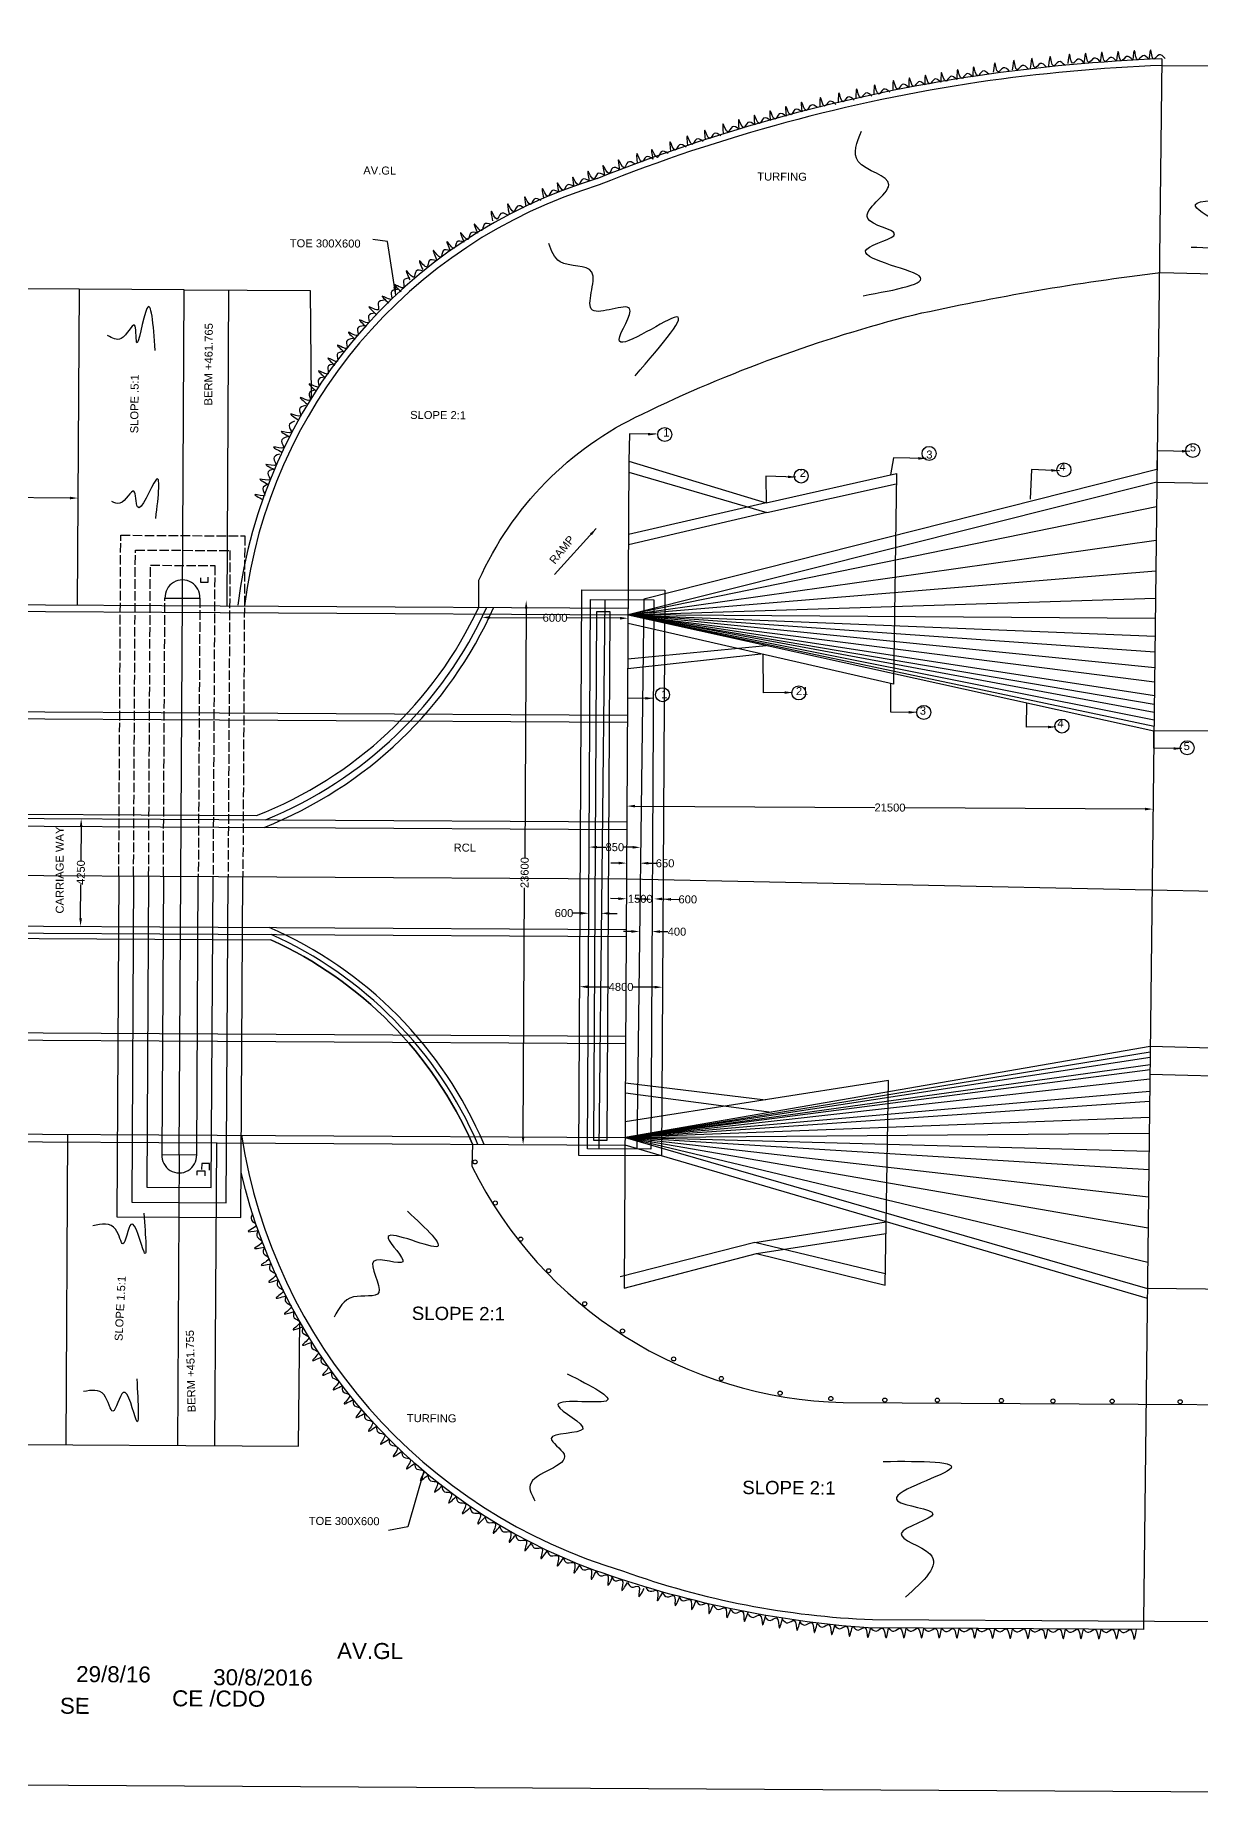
# Model space of a CAD drawing. Header units: millimetres. Extents: x 2223141 to 3632083, y 4645294 to 5984828.
# Drawn here: x 3186931 to 3405857, y 4645294 to 4976543 of the extents above; entities that cross this region are included whole.
import ezdxf

# ---------------------------------------------------------------- set-up
doc = ezdxf.new("R2010")
doc.units = ezdxf.units.MM
doc.header["$MEASUREMENT"] = 0
doc.linetypes.add('ACAD_ISO02W100', pattern=[15, 12, -3])
for name, color, linetype in [('DIMENSIONS', 7, 'Continuous'), ('DRAWING', 2, 'Continuous'), ('TEXT', 7, 'Continuous')]:
    doc.layers.add(name, color=color, linetype=linetype)
doc.styles.get("Standard").update_dxf_attribs({"font": 'arial.ttf', "height": 1500})
doc.dimstyles.get("Standard").update_dxf_attribs({"dimtxt": 1500, "dimasz": 1500, "dimexe": 0.18, "dimexo": 0.0625, "dimgap": 0.09, "dimtad": 0, "dimdec": 0, "dimzin": 0, "dimdsep": 46, "dimtxsty": 'Standard', "dimcen": 0.09, "dimse1": 1, "dimse2": 1, "dimadec": 0, "dimazin": 0, "dimtfac": 1, "dimtdec": 0, "dimtofl": 0, "dimtmove": 0, "dimatfit": 3, "dimfxl": 1, "dimtolj": 1, "dimtzin": 0, "dimarcsym": 0})

# ---------------------------------------------------------------- blocks, each defined once
blk = doc.blocks.new('*D102')
at = {"layer": 'Defpoints', "color": 0}
for p in [(3152018, 4890363), (3194944, 4889610), (3194947, 4890117)]:
    blk.add_point(p, dxfattribs=at)
at = {"layer": 'DIMENSIONS', "color": 0, "lineweight": -2}
for p, q in [((3153515, 4889846), (3171243, 4889745)), ((3193444, 4889618), (3175717, 4889719))]:
    blk.add_line(p, q, dxfattribs=at)
at = {"layer": 'DIMENSIONS', "color": 0}
for points in [[(3153517, 4890096), (3153514, 4889596), (3152015, 4889855)], [(3193446, 4889868), (3193443, 4889368), (3194944, 4889610)]]:
    blk.add_solid(points, dxfattribs=at)
at = {"layer": 'DIMENSIONS', "color": 0, "insert": (3173480, 4889732), "char_height": 1500, "attachment_point": 5, "rotation": 359.67256}
blk.add_mtext('\\A1;9000', dxfattribs=at)
blk = doc.blocks.new('*D105')
at = {"layer": 'Defpoints', "color": 0}
for p in [(3298082, 4831825), (3298082, 4831752), (3396878, 4829332)]:
    blk.add_point(p, dxfattribs=at)
at = {"layer": 'DIMENSIONS', "color": 0, "lineweight": -2}
for p, q in [((3299582, 4831743), (3344653, 4831485)), ((3395389, 4831196), (3350318, 4831453))]:
    blk.add_line(p, q, dxfattribs=at)
at = {"layer": 'DIMENSIONS', "color": 0}
for points in [[(3299583, 4831993), (3299580, 4831493), (3298082, 4831752)], [(3395391, 4831446), (3395388, 4830946), (3396889, 4831187)]]:
    blk.add_solid(points, dxfattribs=at)
at = {"layer": 'DIMENSIONS', "color": 0, "insert": (3347485, 4831469), "char_height": 1500, "attachment_point": 5, "rotation": 359.67256}
blk.add_mtext('\\A1;21500', dxfattribs=at)
blk = doc.blocks.new('*D106')
at = {"layer": 'Defpoints', "color": 0}
for p in [(3290979, 4824122), (3300626, 4823999), (3300626, 4823999)]:
    blk.add_point(p, dxfattribs=at)
at = {"layer": 'DIMENSIONS', "color": 0, "lineweight": -2}
for p, q in [((3292478, 4824046), (3294146, 4824036)), ((3299126, 4824008), (3297458, 4824018))]:
    blk.add_line(p, q, dxfattribs=at)
at = {"layer": 'DIMENSIONS', "color": 0}
for points in [[(3292480, 4824296), (3292477, 4823796), (3290978, 4824055)], [(3299127, 4824258), (3299124, 4823758), (3300626, 4823999)]]:
    blk.add_solid(points, dxfattribs=at)
at = {"layer": 'DIMENSIONS', "color": 0, "insert": (3295802, 4824027), "char_height": 1500, "attachment_point": 5, "rotation": 359.67256}
blk.add_mtext('\\A1;850', dxfattribs=at)
blk = doc.blocks.new('*D107')
at = {"layer": 'Defpoints', "color": 0}
for p in [(3298018, 4820495), (3300581, 4820462), (3300584, 4821028)]:
    blk.add_point(p, dxfattribs=at)
at = {"layer": 'DIMENSIONS', "color": 0, "lineweight": -2}
for p, q in [((3296521, 4821051), (3295021, 4821060)), ((3302084, 4821019), (3303584, 4821011))]:
    blk.add_line(p, q, dxfattribs=at)
at = {"layer": 'DIMENSIONS', "color": 0}
for points in [[(3296522, 4821301), (3296519, 4820801), (3298021, 4821042)], [(3302085, 4821269), (3302082, 4820769), (3300584, 4821028)]]:
    blk.add_solid(points, dxfattribs=at)
at = {"layer": 'DIMENSIONS', "color": 0, "insert": (3305242, 4821001), "char_height": 1500, "attachment_point": 5, "rotation": 359.67256}
blk.add_mtext('\\A1;650', dxfattribs=at)
blk = doc.blocks.new('*D108')
at = {"layer": 'Defpoints', "color": 0}
for p in [(3302821, 4814258), (3304846, 4814247), (3304846, 4814247)]:
    blk.add_point(p, dxfattribs=at)
at = {"layer": 'DIMENSIONS', "color": 0, "lineweight": -2}
for p, q in [((3301321, 4814267), (3299821, 4814276)), ((3306346, 4814238), (3307846, 4814230))]:
    blk.add_line(p, q, dxfattribs=at)
at = {"layer": 'DIMENSIONS', "color": 0}
for points in [[(3301322, 4814517), (3301319, 4814017), (3302821, 4814258)], [(3306348, 4814488), (3306345, 4813988), (3304846, 4814247)]]:
    blk.add_solid(points, dxfattribs=at)
at = {"layer": 'DIMENSIONS', "color": 0, "insert": (3309505, 4814220), "char_height": 1500, "attachment_point": 5, "rotation": 359.67256}
blk.add_mtext('\\A1;600', dxfattribs=at)
blk = doc.blocks.new('*D109')
at = {"layer": 'Defpoints', "color": 0}
for p in [(3300424, 4808196), (3302786, 4808183), (3302786, 4808183)]:
    blk.add_point(p, dxfattribs=at)
at = {"layer": 'DIMENSIONS', "color": 0, "lineweight": -2}
for p, q in [((3298924, 4808205), (3297424, 4808214)), ((3304286, 4808174), (3305786, 4808166))]:
    blk.add_line(p, q, dxfattribs=at)
at = {"layer": 'DIMENSIONS', "color": 0}
for points in [[(3298926, 4808455), (3298923, 4807955), (3300424, 4808196)], [(3304288, 4808424), (3304285, 4807924), (3302786, 4808183)]]:
    blk.add_solid(points, dxfattribs=at)
at = {"layer": 'DIMENSIONS', "color": 0, "insert": (3307471, 4808156), "char_height": 1500, "attachment_point": 5, "rotation": 359.67256}
blk.add_mtext('\\A1;400', dxfattribs=at)
blk = doc.blocks.new('*D110')
at = {"layer": 'Defpoints', "color": 0}
for p in [(3303120, 5713258), (3297982, 4814344), (3303172, 4814315)]:
    blk.add_point(p, dxfattribs=at)
at = {"layer": 'DIMENSIONS', "color": 0, "lineweight": -2}
for p, q in [((3296482, 4814353), (3294982, 4814362)), ((3304672, 4814306), (3306172, 4814298))]:
    blk.add_line(p, q, dxfattribs=at)
at = {"layer": 'DIMENSIONS', "color": 0}
for points in [[(3296484, 4814603), (3296481, 4814103), (3297982, 4814344)], [(3304673, 4814556), (3304671, 4814056), (3303172, 4814315)]]:
    blk.add_solid(points, dxfattribs=at)
at = {"layer": 'DIMENSIONS', "color": 0, "insert": (3300577, 4814330), "char_height": 1500, "attachment_point": 5, "rotation": 359.67256}
blk.add_mtext('\\A1;1500', dxfattribs=at)
blk = doc.blocks.new('*D111')
at = {"layer": 'Defpoints', "color": 0}
for p in [(3290907, 4811621), (3290907, 4811621), (3293259, 4811607)]:
    blk.add_point(p, dxfattribs=at)
at = {"layer": 'DIMENSIONS', "color": 0, "lineweight": -2}
for p, q in [((3289407, 4811629), (3287907, 4811638)), ((3294759, 4811599), (3296259, 4811590))]:
    blk.add_line(p, q, dxfattribs=at)
at = {"layer": 'DIMENSIONS', "color": 0}
for points in [[(3289409, 4811879), (3289406, 4811379), (3290907, 4811621)], [(3294761, 4811849), (3294758, 4811349), (3293259, 4811607)]]:
    blk.add_solid(points, dxfattribs=at)
at = {"layer": 'DIMENSIONS', "color": 0, "insert": (3286249, 4811647), "char_height": 1500, "attachment_point": 5, "rotation": 359.67256}
blk.add_mtext('\\A1;600', dxfattribs=at)
blk = doc.blocks.new('*D112')
at = {"layer": 'Defpoints', "color": 0}
for p in [(3289190, 4797822), (3289190, 4797822), (3304752, 4797733)]:
    blk.add_point(p, dxfattribs=at)
at = {"layer": 'DIMENSIONS', "color": 0, "lineweight": -2}
for p, q in [((3290690, 4797813), (3294704, 4797790)), ((3303252, 4797742), (3299238, 4797765))]:
    blk.add_line(p, q, dxfattribs=at)
at = {"layer": 'DIMENSIONS', "color": 0}
for points in [[(3290691, 4798063), (3290689, 4797563), (3289190, 4797822)], [(3303254, 4797992), (3303251, 4797492), (3304752, 4797733)]]:
    blk.add_solid(points, dxfattribs=at)
at = {"layer": 'DIMENSIONS', "color": 0, "insert": (3296971, 4797777), "char_height": 1500, "attachment_point": 5, "rotation": 359.67256}
blk.add_mtext('\\A1;4800', dxfattribs=at)
blk = doc.blocks.new('*D113')
at = {"layer": 'Defpoints', "color": 0}
for p in [(3270863, 4867193), (3270863, 4867193), (3298280, 4866435)]:
    blk.add_point(p, dxfattribs=at)
at = {"layer": 'DIMENSIONS', "color": 0, "lineweight": -2}
for p, q in [((3272363, 4867184), (3282332, 4867127)), ((3296784, 4867045), (3286815, 4867101))]:
    blk.add_line(p, q, dxfattribs=at)
at = {"layer": 'DIMENSIONS', "color": 0}
for points in [[(3272364, 4867434), (3272361, 4866934), (3270863, 4867193)], [(3296785, 4867295), (3296782, 4866795), (3298284, 4867036)]]:
    blk.add_solid(points, dxfattribs=at)
at = {"layer": 'DIMENSIONS', "color": 0, "insert": (3284573, 4867114), "char_height": 1500, "attachment_point": 5, "rotation": 359.67256}
blk.add_mtext('\\A1;6000', dxfattribs=at)
blk = doc.blocks.new('*D114')
at = {"layer": 'Defpoints', "color": 0}
for p in [(3285472, 4870312), (3278566, 4768167), (3279265, 4768163)]:
    blk.add_point(p, dxfattribs=at)
at = {"layer": 'DIMENSIONS', "color": 0, "lineweight": -2}
for p, q in [((3279141, 4868848), (3278874, 4822090)), ((3278574, 4769667), (3278842, 4816425))]:
    blk.add_line(p, q, dxfattribs=at)
at = {"layer": 'DIMENSIONS', "color": 0}
for points in [[(3278891, 4868850), (3279391, 4868847), (3279150, 4870348)], [(3278324, 4769668), (3278824, 4769665), (3278566, 4768167)]]:
    blk.add_solid(points, dxfattribs=at)
at = {"layer": 'DIMENSIONS', "color": 0, "insert": (3278858, 4819257), "char_height": 1500, "attachment_point": 5, "rotation": 89.67256}
blk.add_mtext('\\A1;23600', dxfattribs=at)
blk = doc.blocks.new('*D116')
at = {"layer": 'Defpoints', "color": 0}
for p in [(3194613, 4829378), (3194498, 4809174), (3195440, 4809169)]:
    blk.add_point(p, dxfattribs=at)
at = {"layer": 'DIMENSIONS', "color": 0, "lineweight": -2}
for p, q in [((3195547, 4827872), (3195511, 4821538)), ((3195448, 4810669), (3195485, 4817003))]:
    blk.add_line(p, q, dxfattribs=at)
at = {"layer": 'DIMENSIONS', "color": 0}
for points in [[(3195297, 4827874), (3195797, 4827871), (3195555, 4829372)], [(3195198, 4810670), (3195698, 4810667), (3195440, 4809169)]]:
    blk.add_solid(points, dxfattribs=at)
at = {"layer": 'DIMENSIONS', "color": 0, "insert": (3195498, 4819271), "char_height": 1500, "attachment_point": 5, "rotation": 89.67256}
blk.add_mtext('\\A1;4250', dxfattribs=at)

msp = doc.modelspace()

# ---------------------------------------------------------------- linework, layer by layer
at = {"layer": 'DRAWING', "color": 0}
for points in [[(3629097, 4645293.9), (2223141.2, 4653328.8), (2226127.6, 5175893), (3632083.4, 5167858.1)], [(3629097, 4645293.9), (2223141.2, 4653328.8), (2226127.6, 5175893), (3632083.4, 5167858.1)], [(3289616, 4872369), (3305178.1, 4872280), (3304571, 4766045.1), (3289008.9, 4766134)], [(3291244.1, 4870544.8), (3303142.2, 4870476.8), (3302552.4, 4767285.7), (3290654.4, 4767353.7)], [(3292417.8, 4868309.5), (3294863.9, 4868295.6), (3294295.9, 4768905.9), (3291849.8, 4768919.9)]]:
    msp.add_lwpolyline(points, close=True, dxfattribs=at)
for points in [[(3398532.8, 4972133), (3395133, 4678665.4)], [(3398583.6, 4970894.4), (3475317.8, 4970609.6)], [(3214901.1, 4928719.2), (3175436.1, 4928944.8), (3175452.9, 4931888.8), (3170626, 4925020.2), (3170651.4, 4929469.2), (3127229.7, 4929717.4)], [(3195168.6, 4928832), (3194829.8, 4869541.9)], [(3214571, 4870953.4), (3214901.1, 4928719.2), (3238598, 4928583.8), (3238783.7, 4908387.5)], [(3222970.1, 4869381.1), (3223309, 4928671.2)], [(3298452.1, 4896523.1), (3297564.3, 4741180.1)], [(3298452.1, 4896523.1), (3324219.9, 4888721.7), (3348685.5, 4894240.1), (3348167.4, 4854668.4), (3298277.8, 4866026.3)], [(3397611.1, 4892573.8), (3298287.2, 4867668.1), (3397070.1, 4845871.8)], [(3397611.1, 4892573.8), (3298287.2, 4867668.1), (3397080.4, 4846759.4)], [(3298440.3, 4894469), (3324322.8, 4886870.9), (3348660.1, 4892298.9)], [(3397639.1, 4894988.1), (3301220.8, 4870648.9), (3299903.8, 4767415.4)], [(3397611.1, 4892573.8), (3474596.6, 4891162.2)], [(3397557.9, 4887974.8), (3298287.2, 4867668.1), (3397094.1, 4847941.5)], [(3324322.8, 4886870.9), (3298362.5, 4880852.7)], [(3324219.9, 4888721.7), (3298373.6, 4882796.2)], [(3397110.4, 4849350), (3298287.2, 4867668.1), (3397485.3, 4881710)], [(2378659.2, 4872923.7), (3298287.2, 4867668.1)], [(2378666.5, 4874206.2), (3298294.5, 4868950.6)], [(3217983.8, 4874644.8), (3217978.9, 4873797.1), (3219401.1, 4873789), (3219406.6, 4874749.7)], [(3397417.9, 4875896.5), (3298287.2, 4867668.1), (3397128.1, 4850879.3)], [(3211291.5, 4870825.2), (3217848.9, 4870787.8)], [(3213972.8, 4766273.5), (3214570.2, 4870806.5)], [(3293892.4, 4870529.7), (3292783.5, 4767341.5)], [(3397146.4, 4852459.9), (3298287.2, 4867668.1), (3397359, 4870806.7)], [(3397314.5, 4866970.5), (3298287.2, 4867668.1), (3397177.3, 4855122.3)], [(3397207.5, 4857734.7), (3298287.2, 4867668.1), (3397276.3, 4863669.6)], [(3397241.6, 4860679.1), (3298287.2, 4867668.1)], [(3298229.5, 4857570.9), (3323222.6, 4860347.4)], [(3298240, 4859413.1), (3324217.3, 4861946.7)], [(2378551.7, 4854112.2), (3298179.6, 4848856.6)], [(2378544, 4852760.3), (3298171.9, 4847504.6)], [(3397070.1, 4845871.8), (3473768.8, 4846013.6)], [(2378437, 4834042.2), (3298065, 4828786.6)], [(2378428.9, 4832626.6), (3298056.9, 4827371)], [(2378375.7, 4823317.1), (3298003.7, 4818061.5)], [(3298003.7, 4818061.5), (3477203.6, 4814304.8), (3477334.3, 4819122.1)], [(2378321.5, 4813838.6), (3297949.5, 4808583)], [(2378314.1, 4812528.6), (3297942, 4807273)], [(2378207, 4793798.4), (3297835, 4788542.8)], [(2378199.1, 4792411.3), (3297827, 4787155.7)], [(3472761.3, 4784513.2), (3396383.7, 4786623), (3297726.2, 4769515.7), (3395857, 4741157.5)], [(3395913.2, 4746008.6), (3297726.2, 4769515.7), (3396371.5, 4785570.6)], [(3395987.8, 4752443.8), (3297726.2, 4769515.7), (3396359.8, 4784558.4)], [(3297564.3, 4741180.1), (3322382.2, 4747730.7), (3346555.3, 4741732.5), (3347220.3, 4780211.3), (3297742.9, 4772439.3)], [(3396055.3, 4758275.4), (3297726.2, 4769515.7), (3396344.1, 4783205.9)], [(3396115.1, 4763438.6), (3297726.2, 4769515.7), (3396333.2, 4782265.3)], [(3396155.1, 4766889.8), (3297726.2, 4769515.7), (3396312.9, 4780511.8)], [(3396323.3, 4781410), (3472670.9, 4779391.4)], [(3396285.6, 4778157.6), (3297726.2, 4769515.7), (3396194.5, 4770290.5)], [(3297774.1, 4777892.6), (3325249.3, 4774288.3)], [(3297784.9, 4779778.7), (3324097.3, 4776579.1)], [(2378089.9, 4773312.8), (3297717.9, 4768057.2)], [(2378098.3, 4774771.3), (3297726.2, 4769515.7)], [(3396228.6, 4773234.9), (3297726.2, 4769515.7), (3396264.5, 4776332.1)], [(3192987.1, 4770114.3), (3192653.8, 4711779.3)], [(3220947.7, 4768495.9), (3220622.6, 4711619.4)], [(3395834.9, 4739249.1), (3297717.9, 4768057.2)], [(3213971.9, 4766126.6), (3213660.7, 4711659.2)], [(3322088.9, 4749746.4), (3346761.4, 4753657.6)], [(3322382.2, 4747730.7), (3346723.3, 4751454.6)], [(3346592.2, 4743866.1), (3322088.9, 4749746.4), (3296775.3, 4743313.7)], [(3471980.6, 4740275.7), (3395857, 4741157.5)], [(3125433.4, 4712575), (3168825.6, 4712327), (3168840.3, 4714895.2), (3172772, 4709139.3), (3172787.7, 4711892.8), (3236355.7, 4711529.5), (3236618.4, 4734881.7)], [(3344178.9, 4678956.6), (3471371.7, 4678229.7)]]:
    msp.add_lwpolyline(points, dxfattribs=at)
for points in [[(3270233, 4869110.9), (3270262, 4874175.9, -0.17950503), (3300933.1, 4905390.9, -0.050822), (3352048.8, 4924057.3, -0.02490525), (3398268.6, 4931969), (3477832.2, 4929987.8), (3472193.5, 4934249.5), (3475110, 4934232.9), (3475324.5, 4971769.6)], [(2447712.9, 4834466.6), (3228516.3, 4830004.4, 1)], [(2231649.3, 4725221.3), (2344993.7, 4724573.5, 0.26328702), (2405820.9, 4768258.5), (2405848.9, 4773154.1, -0.19202337), (2447278.3, 4811125.5), (3231201.9, 4806645.4, -0.18473139), (3269063.9, 4768220.9), (3268950.4, 4764098, 0.27898802), (3338715.4, 4719732), (3471604.5, 4718965.4), (3471281.7, 4662478.2)], [(3395133, 4678665.4), (3395124, 4677075.6), (3343385, 4677371.3, -0.06785185), (3292031.3, 4688193.7, -0.253565), (3225604.6, 4762945.9, -0.52128508)]]:
    msp.add_lwpolyline(points, format="xyb", dxfattribs=at)
at = {"layer": 'DRAWING', "color": 0, "linetype": 'ACAD_ISO02W100', "ltscale": 150}
for points in [[(3202621.1, 4818606.6), (3202987, 4882632.3), (3226287.8, 4882499.2), (3225921.9, 4818473.4)], [(3205392.3, 4818590.7), (3205742.4, 4879845.2), (3223500.7, 4879743.7), (3223150.7, 4818489.2)], [(3208225, 4818574.5), (3208558.9, 4876996.3), (3220651.8, 4876927.2), (3220317.9, 4818505.4)], [(3210992.8, 4818558.7), (3211291.5, 4870825.2)], [(3217848.9, 4870787.8), (3217550.2, 4818521.2)]]:
    msp.add_lwpolyline(points, dxfattribs=at)
at = {"layer": 'DRAWING', "color": 0, "linetype": 'ByBlock', "ltscale": 150}
for points in [[(3202621.1, 4818606.6), (3202255.2, 4754580.8), (3225556, 4754447.6), (3225921.9, 4818473.4)], [(3205392.3, 4818590.7), (3205042.2, 4757336.2), (3222800.6, 4757234.7), (3223150.7, 4818489.2)], [(3208225, 4818574.5), (3207891.1, 4760152.7), (3219984.1, 4760083.6), (3220317.9, 4818505.4)], [(3210992.8, 4818558.7), (3210694.1, 4766292.2)], [(3217251.5, 4766254.7), (3217550.2, 4818521.2)]]:
    msp.add_lwpolyline(points, dxfattribs=at)
at = {"layer": 'DRAWING', "color": 0, "linetype": 'ByBlock'}
for points in [[(3210694.1, 4766292.2), (3217251.5, 4766254.7)], [(3219653.9, 4763356.4), (3219661.1, 4764607.5), (3218192.1, 4764615.8), (3218185.6, 4763468.3)], [(3217342.3, 4762396.4), (3217347.1, 4763244.1), (3218769.3, 4763236), (3218763.8, 4762275.3)]]:
    msp.add_lwpolyline(points, dxfattribs=at)
at = {"layer": 'DRAWING', "color": 0}
for centre, radius in [((3305171.1, 4901549.4), 1316.7), ((3354825.3, 4898000.5), 1316.7), ((3404356, 4898550), 1316.7), ((3380160.5, 4894918.2), 1316.7), ((3330808.2, 4893753.5), 1316.7), ((3304756.7, 4852673.5), 1316.7), ((3330368.6, 4853005.4), 1316.7), ((3353828, 4849353.3), 1316.7), ((3379794, 4846790.7), 1316.7), ((3403303.1, 4842710.6), 1316.7), ((3269522.8, 4764910.2), 388.4), ((3273335.7, 4757204.2), 388.4), ((3278119.8, 4750409.2), 388.4), ((3283387.1, 4744469.6), 388.4), ((3290148.6, 4738268.3), 388.4), ((3297238.1, 4733149.5), 388.4), ((3306835.4, 4727909), 388.4), ((3315809.6, 4724227.4), 388.4), ((3326844.3, 4721481.6), 388.4), ((3336372.2, 4720463.5), 388.4), ((3346511.4, 4720170.6), 388.4), ((3356396.6, 4720153.8), 388.4), ((3368416.6, 4720086.5), 388.4), ((3378092.3, 4719991.4), 388.4), ((3389218.1, 4719967.1), 388.4), ((3402000.8, 4719854.4), 388.4)]:
    msp.add_circle(centre, radius, dxfattribs=at)
for centre, radius, start, end in [((3412567.5, 4630092.3), 342328.5, 92.349661, 98.161336), ((3411202.3, 4652468.5), 319990.4, 98.489409, 111.795916), ((3412567.5, 4630092.3), 341088.8, 92.349661, 98.161336), ((3411202.3, 4652468.5), 318750.7, 98.489409, 111.795916), ((3320577, 4857450.5), 96357.3, 106.94896, 172.805353), ((3320577, 4857450.5), 95113.2, 106.94896, 172.805353), ((3214571, 4870953.4), 3282, 357.107961, 182.237164), ((3200754.2, 4901423.3), 76625, 291.242192, 335.058398), ((3200754.2, 4901423.3), 79230, 291.606326, 335.918508), ((3200754.2, 4901423.3), 78018.9, 292.173724, 335.526484), ((3199907, 4737942.5), 77486.2, 22.991764, 66.433928), ((3199907, 4737942.5), 75494.8, 23.644872, 65.510217), ((3199907, 4737942.5), 76421.8, 23.336213, 65.810961), ((3326253.1, 4785705.3), 101838.3, 188.912655, 253.551516), ((3350203.5, 4834962.3), 156122, 250.23831, 267.788468)]:
    msp.add_arc(centre, radius, start, end, dxfattribs=at)
at = {"layer": 'DRAWING', "color": 0, "linetype": 'ByBlock'}
msp.add_arc((3213971.9, 4766126.6), 3282, 177.107961, 2.237164, dxfattribs=at)
at = {"layer": 'DRAWING', "color": 0}
for points in [[(3376871.3, 4970554.6), (3375725.4, 4971225), (3374736.2, 4970445.3), (3374173.7, 4972171.6), (3373821.4, 4970394.3)], [(3380313.7, 4970898), (3379167.8, 4971568.4), (3378178.6, 4970788.6), (3377616.1, 4972515), (3377263.8, 4970737.7)], [(3383924.9, 4971384.5), (3382779, 4972054.9), (3381789.8, 4971275.1), (3381227.3, 4973001.5), (3380875, 4971224.2)], [(3386974.8, 4971544.8), (3385828.9, 4972215.2), (3384839.7, 4971435.4), (3384277.2, 4973161.8), (3383924.9, 4971384.5)], [(3390024.8, 4971705.1), (3388878.8, 4972375.5), (3387889.7, 4971595.7), (3387327.1, 4973322.1), (3386974.8, 4971544.8)], [(3393074.7, 4971865.4), (3391928.8, 4972535.8), (3390939.6, 4971756), (3390377.1, 4973482.4), (3390024.8, 4971705.1)], [(3396124.7, 4972025.7), (3394978.7, 4972696.1), (3393989.5, 4971916.3), (3393427, 4973642.7), (3393074.7, 4971865.4)], [(3399174.6, 4972186), (3398028.6, 4972856.4), (3397039.5, 4972076.6), (3396477, 4973803), (3396124.7, 4972025.7)], [(3354028.8, 4967243.4), (3352814.8, 4967780.9), (3351919.4, 4966895.1), (3351166.7, 4968547.4), (3351016.1, 4966741.8)], [(3357041.5, 4967744.9), (3355827.5, 4968282.5), (3354932.1, 4967396.6), (3354179.4, 4969049), (3354028.8, 4967243.4)], [(3360054.2, 4968246.5), (3358840.2, 4968784.1), (3357944.8, 4967898.2), (3357192.1, 4969550.5), (3357041.5, 4967744.9)], [(3363066.8, 4968748), (3361852.9, 4969285.6), (3360957.5, 4968399.8), (3360204.8, 4970052.1), (3360054.2, 4968246.5)], [(3366079.5, 4969249.6), (3364865.6, 4969787.2), (3363970.2, 4968901.3), (3363217.5, 4970553.7), (3363066.8, 4968748)], [(3369941.4, 4969756.6), (3368795.5, 4970427), (3367806.3, 4969647.2), (3367243.8, 4971373.6), (3366891.5, 4969596.3)], [(3373493.7, 4970183.5), (3372347.7, 4970854), (3371358.6, 4970074.2), (3370796, 4971800.5), (3370443.7, 4970023.2)], [(3340785.5, 4964377.8), (3339571.6, 4964915.4), (3338676.2, 4964029.5), (3337923.5, 4965681.9), (3337772.9, 4963876.3)], [(3344100.2, 4965125.6), (3342886.3, 4965663.2), (3341990.9, 4964777.3), (3341238.2, 4966429.7), (3341087.6, 4964624.1)], [(3347482.3, 4965853.1), (3346268.4, 4966390.7), (3345373, 4965504.8), (3344620.3, 4967157.2), (3344469.6, 4965351.5)], [(3351016.1, 4966741.8), (3349802.2, 4967279.4), (3348906.8, 4966393.5), (3348154.1, 4968045.8), (3348003.4, 4966240.2)], [(3404032.2, 4936761.6), (3414671.2, 4937909.3), (3405161.8, 4945023.5), (3411918.5, 4946356.2), (3407486.7, 4950706.5), (3411902.8, 4954751.8), (3409715.6, 4961951.4), (3411150.4, 4967921.8)], [(3327957.4, 4961352.9), (3326694.7, 4961763.2), (3325894.8, 4960790.2), (3324976.7, 4962356.7), (3325012, 4960545.1)], [(3330902.8, 4962160.6), (3329640.1, 4962570.9), (3328840.2, 4961598), (3327922.1, 4963164.4), (3327957.4, 4961352.9)], [(3333848.2, 4962968.4), (3332585.5, 4963378.7), (3331785.6, 4962405.7), (3330867.5, 4963972.2), (3330902.8, 4962160.6)], [(3337303.7, 4963554.9), (3336089.7, 4964092.5), (3335194.3, 4963206.7), (3334441.6, 4964859), (3334291, 4963053.4)], [(3315697.1, 4957683.4), (3314434.4, 4958093.7), (3313634.6, 4957120.7), (3312716.4, 4958687.2), (3312751.7, 4956875.6)], [(3319121.2, 4958929.6), (3317858.5, 4959339.9), (3317058.6, 4958367), (3316140.5, 4959933.4), (3316175.8, 4958121.9)], [(3322066.6, 4959737.4), (3320803.9, 4960147.7), (3320004, 4959174.7), (3319085.9, 4960741.2), (3319121.2, 4958929.6)], [(3325012, 4960545.1), (3323749.3, 4960955.4), (3322949.4, 4959982.5), (3322031.3, 4961548.9), (3322066.6, 4959737.4)], [(3309186.8, 4955529.4), (3307924.2, 4955939.7), (3307124.3, 4954966.7), (3306206.2, 4956533.2), (3306241.4, 4954721.6)], [(3312407.4, 4956613), (3311144.7, 4957023.3), (3310344.9, 4956050.3), (3309426.7, 4957616.8), (3309462, 4955805.3)], [(3342419, 4927625.8), (3352955.7, 4931334.5), (3343111.1, 4936362.5), (3348345, 4939219.5), (3343304.6, 4942135.1), (3347274, 4948447.5), (3341514.4, 4952853.6), (3342108.8, 4958543.7)], [(3296696.8, 4951327.5), (3295402.2, 4951621.7), (3294693.8, 4950580.2), (3293637.5, 4952057), (3293836.8, 4950256.1)], [(3299556.9, 4952398.8), (3298262.3, 4952693), (3297553.8, 4951651.5), (3296497.5, 4953128.4), (3296696.8, 4951327.5)], [(3302945.1, 4953296.1), (3301687.4, 4953721.4), (3300875.9, 4952758.1), (3299976.6, 4954335.4), (3299990.2, 4952523.6)], [(3305807.7, 4954353.9), (3304513, 4954648.1), (3303804.6, 4953606.6), (3302748.3, 4955083.5), (3302947.6, 4953282.6)], [(3288116.6, 4948113.4), (3286821.9, 4948407.6), (3286113.5, 4947366.2), (3285057.2, 4948843), (3285256.5, 4947042.1)], [(3290976.7, 4949184.8), (3289682, 4949479), (3288973.6, 4948437.5), (3287917.3, 4949914.3), (3288116.6, 4948113.4)], [(3293836.8, 4950256.1), (3292542.1, 4950550.3), (3291833.7, 4949508.9), (3290777.4, 4950985.7), (3290976.7, 4949184.8)], [(3281959.5, 4945490.7), (3280664.8, 4945784.9), (3279956.4, 4944743.4), (3278900.1, 4946220.3), (3279099.4, 4944419.4)], [(3285256.5, 4947042.1), (3283961.9, 4947336.3), (3283253.5, 4946294.9), (3282197.2, 4947771.7), (3282396.4, 4945970.8)], [(3275671.2, 4942755.6), (3274376.5, 4943049.8), (3273668.1, 4942008.3), (3272611.8, 4943485.2), (3272811.1, 4941684.3)], [(3278780.3, 4944126.6), (3277485.6, 4944420.8), (3276777.2, 4943379.4), (3275720.9, 4944856.2), (3275920.2, 4943055.3)], [(3270006, 4939344.5), (3268678.4, 4939356.9), (3268207.4, 4938188.7), (3266861.5, 4939407.3), (3267438.8, 4937689.9)], [(3272573.1, 4940999), (3271245.5, 4941011.4), (3270774.6, 4939843.2), (3269428.6, 4941061.9), (3270006, 4939344.5)], [(3264871.7, 4936035.3), (3263544.1, 4936047.7), (3263073.1, 4934879.5), (3261727.2, 4936098.2), (3262304.6, 4934380.8)], [(3267438.8, 4937689.9), (3266111.2, 4937702.3), (3265640.3, 4936534.1), (3264294.3, 4937752.8), (3264871.7, 4936035.3)], [(3299626.4, 4912582.6), (3306975.3, 4923539.8), (3296588.9, 4919393.6), (3298565.1, 4925205.4), (3291601, 4924921.7), (3291479.8, 4932039.5), (3285500.1, 4934014.8), (3283414.7, 4937423.5)], [(3259830.4, 4932247.4), (3258502.8, 4932259.8), (3258031.8, 4931091.6), (3256685.9, 4932310.3), (3257263.3, 4930592.8)], [(3262276.1, 4934169), (3260948.5, 4934181.4), (3260477.5, 4933013.2), (3259131.5, 4934231.9), (3259708.9, 4932514.4)], [(3257296.1, 4930956.3), (3256082.2, 4930418.7), (3256136.5, 4929160.3), (3254407.1, 4929713.3), (3255642.9, 4928388.3)], [(3209472.6, 4917353.1), (3207894.1, 4925188.2), (3205952.7, 4918924.4), (3205547.4, 4922099.4), (3203062.8, 4919575.4), (3200525.4, 4920154)], [(3252536.8, 4926789.1), (3251322.9, 4926251.4), (3251377.2, 4924993.1), (3249647.7, 4925546.1), (3250883.6, 4924221.1)], [(3255001.1, 4928784.6), (3253787.2, 4928246.9), (3253841.4, 4926988.5), (3252112, 4927541.5), (3253347.9, 4926216.6)], [(3250745.3, 4924348.8), (3249531.4, 4923811.1), (3249585.6, 4922552.8), (3247856.2, 4923105.8), (3249092.1, 4921780.8)], [(3246639.2, 4919560.8), (3245425.3, 4919023.1), (3245479.5, 4917764.8), (3243750.1, 4918317.8), (3244986, 4916992.8)], [(3248687.5, 4921986.2), (3247473.6, 4921448.5), (3247527.9, 4920190.1), (3245798.5, 4920743.1), (3247034.3, 4919418.2)], [(3244847.7, 4917120.5), (3243633.8, 4916582.8), (3243688, 4915324.5), (3241958.6, 4915877.5), (3243194.5, 4914552.5)], [(3243086.2, 4914748.1), (3241872.3, 4914210.4), (3241926.6, 4912952), (3240197.1, 4913505), (3241433, 4912180.1)], [(3239572.7, 4909879.9), (3238391.5, 4909273.7), (3238517.6, 4908020.5), (3236759.4, 4908473.7), (3238069, 4907221.6)], [(3241294.7, 4912307.8), (3240080.8, 4911770.1), (3240135, 4910511.7), (3238405.6, 4911064.8), (3239641.5, 4909739.8)], [(3237678.8, 4906996.7), (3236538.5, 4906316.7), (3236743.9, 4905074), (3234960.5, 4905414.7), (3236347, 4904248.2)], [(3235651.4, 4904040.7), (3234610.8, 4903216.2), (3234978.4, 4902011.5), (3233165.6, 4902113.8), (3234693.9, 4901140.5)], [(3234230.2, 4901126.8), (3233189.6, 4900302.3), (3233557.3, 4899097.6), (3231744.4, 4899199.9), (3233272.7, 4898226.6)], [(3232779, 4897863.3), (3231738.4, 4897038.8), (3232106.1, 4895834), (3230293.3, 4895936.4), (3231821.5, 4894963.1)], [(3209578.5, 4885799.3), (3209549.1, 4892991), (3206132.5, 4887934.2), (3205443.7, 4890899.3), (3202819.5, 4888658.2), (3201339.1, 4888948.6)], [(3231659.4, 4895095.4), (3230618.8, 4894270.9), (3230986.4, 4893066.2), (3229173.6, 4893168.5), (3230701.9, 4892195.2)], [(3230701.9, 4892195.2), (3229661.3, 4891370.7), (3230029, 4890166), (3228216.2, 4890268.3), (3229744.4, 4889295.1)], [(3207294.6, 4755283.6), (3207366.3, 4747994.7), (3204901, 4753182.5), (3203405.8, 4749527.9), (3202022.7, 4752254.9), (3197754.8, 4752921.2)], [(3227745.7, 4755158.6), (3227531.6, 4754011.1), (3228434.1, 4753062.7), (3226946.6, 4751884.5), (3228801.5, 4752001.1)], [(3256852, 4755671.4), (3262212.6, 4748978.4), (3253223.9, 4750616.1), (3255950.8, 4746158.9), (3250552.7, 4746295.5), (3251471.6, 4740368.1), (3246703.2, 4739549.3), (3243082.4, 4735763)], [(3228801.5, 4752001.1), (3228624.2, 4750847.4), (3229556.6, 4749928.3), (3228107.7, 4748703.1), (3229957.9, 4748879.1)], [(3229957.9, 4748879.1), (3229817.6, 4747720.3), (3230779, 4746831.6), (3229370.1, 4745560.6), (3231213.6, 4745795.7)], [(3231115.5, 4745754), (3231068.8, 4744587.7), (3232098.4, 4743779.1), (3230796.2, 4742399), (3232614.9, 4742781.5)], [(3232517.1, 4742740), (3232470.4, 4741573.7), (3233500.1, 4740765.1), (3232197.8, 4739385), (3234016.5, 4739767.5)], [(3234016.5, 4739767.5), (3233983.5, 4738600.7), (3235022.5, 4737804.2), (3233736.4, 4736409), (3235550.6, 4736812.7)], [(3235550.6, 4736812.7), (3235554.9, 4735645.5), (3236618.9, 4734882.6), (3235378.2, 4733446.9), (3237178.5, 4733908.5)], [(3237178.5, 4733908.6), (3237220.2, 4732742.1), (3238308.1, 4732013.7), (3237114.1, 4730539), (3238898.6, 4731058.1)], [(3238808.1, 4731001.6), (3238943.4, 4729842.2), (3240086.3, 4729203.6), (3239014.6, 4727637.7), (3240751.6, 4728298.4)], [(3240661.5, 4728242.3), (3240796.8, 4727083), (3241939.7, 4726444.3), (3240868, 4724878.5), (3242605, 4725539.2)], [(3206002, 4724183.5), (3205881, 4716440.9), (3203454.6, 4721591.4), (3201516, 4718075.9), (3199845.2, 4721152), (3196011.6, 4721787.3)], [(3242605, 4725539.2), (3242761.1, 4724382.4), (3243915.3, 4723764.4), (3242871.8, 4722179.6), (3244596.7, 4722871.4)], [(3286867.1, 4725118.9), (3294142.2, 4720001.2), (3285139, 4719100.9), (3289771.9, 4714738.6), (3283833.6, 4712974.7), (3286251.4, 4709999.8), (3279866.8, 4704220), (3280802.6, 4701253.5)], [(3244596.7, 4722871.4), (3244789.8, 4721720.2), (3245963.2, 4721139.5), (3244971, 4719522), (3246672.9, 4720268.7)], [(3246672.9, 4720268.7), (3246902.7, 4719124.4), (3248094.1, 4718581.5), (3247154.2, 4716933.1), (3248831.4, 4717733.9)], [(3248751.2, 4717663.6), (3249072.2, 4716541.3), (3250303.4, 4716095.9), (3249498.9, 4714377.3), (3251106.3, 4715310.3)], [(3251026.4, 4715240.4), (3251347.4, 4714118.1), (3252578.6, 4713672.7), (3251774.1, 4711954.2), (3253381.5, 4712887.1)], [(3253381.5, 4712887.1), (3253715.6, 4711768.7), (3254951.9, 4711337.7), (3254167.6, 4709609.9), (3255764, 4710561.6)], [(3255764, 4710561.6), (3256133.7, 4709454.4), (3257383.2, 4709063.3), (3256654.6, 4707311.2), (3258219.7, 4708313.5)], [(3258219.7, 4708313.6), (3258624.7, 4707218.9), (3259886, 4706868), (3259214, 4705093.4), (3260746.1, 4706145.4)], [(3346199.5, 4708664.6), (3358682.1, 4707112.7), (3348909.5, 4701246.4), (3355564.5, 4698776.1), (3349615.4, 4695108.7), (3354992.3, 4691270.9), (3350394, 4683154.3)], [(3260677.9, 4706063.4), (3261169.6, 4705004.7), (3262455, 4704756.3), (3261927.7, 4702933.5), (3263370.4, 4704105.1)], [(3263302.4, 4704023.6), (3263794.1, 4702964.9), (3265079.5, 4702716.5), (3264552.2, 4700893.7), (3265994.9, 4702065.3)], [(3265994.9, 4702065.3), (3266454.4, 4700992.3), (3267731.7, 4700705.2), (3267149.6, 4698899.1), (3268627, 4700026.7)], [(3268636.6, 4700029), (3269181.5, 4698996.8), (3270477.9, 4698814), (3270044.1, 4696966.8), (3271425.2, 4698210.3)], [(3271425.2, 4698210.3), (3272002.9, 4697196.1), (3273304.5, 4697055), (3272930, 4695194.8), (3274270.7, 4696481.9)], [(3274216.7, 4696389.9), (3274874, 4695425.3), (3276182.7, 4695389.2), (3275958.9, 4693504.9), (3277191.8, 4694895.6)], [(3277138, 4694804.1), (3277795.3, 4693839.5), (3279104, 4693803.4), (3278880.1, 4691919.1), (3280113.1, 4693309.8)], [(3280113.1, 4693309.8), (3280781.6, 4692352.9), (3282090.7, 4692332.1), (3281888.9, 4690445.4), (3283105.4, 4691850.3)], [(3283105.4, 4691850.3), (3283804.3, 4690915.4), (3285113.3, 4690936.6), (3284972.1, 4689044.3), (3286143, 4690487.5)], [(3286143, 4690487.6), (3286871.4, 4689575.5), (3288179.1, 4689638.6), (3288098.6, 4687742.8), (3289222.7, 4689222.8)], [(3289183.7, 4689123.5), (3289983, 4688272.9), (3291281.4, 4688440.8), (3291353.4, 4686544.6), (3292355, 4688110.1)], [(3292316.1, 4688011.4), (3293115.4, 4687160.8), (3294413.8, 4687328.7), (3294485.8, 4685432.5), (3295487.4, 4686998)], [(3295108.6, 4687149.5), (3295848.8, 4686246.9), (3297155.6, 4686327), (3297099.7, 4684430.3), (3298204.5, 4685924.8)], [(3298204.5, 4685924.8), (3298973.2, 4685046.4), (3300276.8, 4685168.3), (3300281.6, 4683270.8), (3301338, 4684799.9)], [(3301612.3, 4685104.8), (3302408.8, 4684251.5), (3303707.8, 4684415.1), (3303773.5, 4682518.7), (3304780.3, 4684080.9)], [(3304749, 4683978.9), (3305611.5, 4683192.4), (3306893.1, 4683459.8), (3307110.9, 4681574.8), (3307989, 4683212.8)], [(3307822.2, 4683248.3), (3308684.6, 4682461.7), (3309966.3, 4682729.1), (3310184.1, 4680844.1), (3311062.1, 4682482.1)], [(3311062.1, 4682482.1), (3311933.7, 4681705.7), (3313212.1, 4681988.1), (3313451.9, 4680105.8), (3314310.8, 4681753.9)], [(3314343.9, 4681583.5), (3315239.9, 4680835.4), (3316508.7, 4681158.6), (3316808.6, 4679284.9), (3317614.3, 4680959.7)], [(3317545.5, 4680858), (3318465, 4680139), (3319722.7, 4680502.7), (3320082.6, 4678639.6), (3320834.1, 4680339.4)], [(3320815.7, 4679979), (3321789.9, 4679336.2), (3323014.4, 4679799.7), (3323522.7, 4677971.5), (3324135.3, 4679726.1)], [(3323984.9, 4679434), (3324959.2, 4678791.2), (3326183.6, 4679254.7), (3326692, 4677426.5), (3327304.6, 4679181.1)], [(3327305.8, 4678971.9), (3328280.1, 4678329.1), (3329504.5, 4678792.6), (3330012.9, 4676964.4), (3330625.5, 4678719)], [(3330520.4, 4678551.9), (3331494.7, 4677909.1), (3332719.1, 4678372.5), (3333227.5, 4676544.4), (3333840.1, 4678299)], [(3333807.3, 4678178.6), (3334781.6, 4677535.8), (3336006, 4677999.3), (3336514.3, 4676171.1), (3337126.9, 4677925.8)], [(3337104.3, 4677861.1), (3338078.6, 4677218.3), (3339303.1, 4677681.7), (3339811.4, 4675853.6), (3340424, 4677608.2)], [(3340541.9, 4677621.4), (3341516.2, 4676978.6), (3342740.7, 4677442.1), (3343249, 4675613.9), (3343861.6, 4677368.5)], [(3343861.6, 4677368.5), (3344878.7, 4676795.8), (3346067.5, 4677344.1), (3346703, 4675556.2), (3347190.9, 4677349.5)], [(3347190.9, 4677349.5), (3348207.9, 4676776.7), (3349396.8, 4677325.1), (3350032.3, 4675537.1), (3350520.1, 4677330.5)], [(3350520.1, 4677330.5), (3351537.1, 4676757.7), (3352726, 4677306.1), (3353361.5, 4675518.1), (3353849.3, 4677311.5)], [(3353849.3, 4677311.5), (3354866.4, 4676738.7), (3356055.2, 4677287), (3356690.7, 4675499.1), (3357178.6, 4677292.4)], [(3357178.6, 4677292.4), (3358195.6, 4676719.7), (3359384.5, 4677268), (3360020, 4675480.1), (3360507.8, 4677273.4)], [(3360507.8, 4677273.4), (3361524.9, 4676700.6), (3362713.7, 4677249), (3363349.2, 4675461), (3363837, 4677254.4)], [(3363837, 4677254.4), (3364854.1, 4676681.6), (3366042.9, 4677230), (3366678.4, 4675442), (3367166.3, 4677235.4)], [(3367166.3, 4677235.4), (3368183.3, 4676662.6), (3369372.2, 4677210.9), (3370007.7, 4675423), (3370495.5, 4677216.3)], [(3370495.5, 4677216.3), (3371512.6, 4676643.6), (3372701.4, 4677191.9), (3373336.9, 4675404), (3373824.8, 4677197.3)], [(3373824.8, 4677197.3), (3374841.8, 4676624.5), (3376030.7, 4677172.9), (3376666.2, 4675384.9), (3377154, 4677178.3)], [(3377154, 4677178.3), (3378171, 4676605.5), (3379359.9, 4677153.9), (3379995.4, 4675365.9), (3380483.2, 4677159.2)], [(3380483.2, 4677159.2), (3381500.3, 4676586.5), (3382689.1, 4677134.8), (3383324.6, 4675346.9), (3383812.5, 4677140.2)], [(3383812.5, 4677140.2), (3384829.5, 4676567.4), (3386018.4, 4677115.8), (3386653.9, 4675327.9), (3387141.7, 4677121.2)], [(3387141.7, 4677121.2), (3388158.7, 4676548.4), (3389347.6, 4677096.8), (3389983.1, 4675308.8), (3390470.9, 4677102.2)], [(3390470.9, 4677102.2), (3391488, 4676529.4), (3392676.8, 4677077.8), (3393312.3, 4675289.8), (3393800.2, 4677083.1)]]:
    msp.add_spline(points, degree=3, dxfattribs=at)

# ---------------------------------------------------------------- texts
for s, p in [('29/8/16', (3194607.2, 4667213.3)), ('30/8/2016', (3220350.5, 4666627.8)), ('SE ', (3191556.1, 4661262.3)), ('CE /CDO ', (3212634.3, 4662662.8))]:
    msp.add_text(s, height=3006.39, rotation=359.672562, dxfattribs=at).set_placement(p)
at = {"layer": 'TEXT', "color": 0}
for s, height, rotation, p in [('AV.GL', 1503.19, 359.672562, (3248543.6, 4950402.9)), ('TURFING', 1503.19, 359.672562, (3322547.5, 4949265.6)), ('TOE 300X600', 1503.193, 359.672562, (3234733.6, 4936731.7)), ('BERM +461.765', 1503.193, 89.546301, (3220161.6, 4906996)), ('SLOPE .5:1', 1503.19, 89.488076, (3206266.4, 4901771.2)), ('SLOPE 2:1', 1503.19, 359.672562, (3257343.3, 4904480.6)), ('1', 1503.2, 359.672562, (3304880.3, 4901158.4)), ('5', 1503.2, 359.672562, (3403814.2, 4898386.7)), ('3', 1503.2, 359.672562, (3354303, 4897038)), ('4', 1503.2, 359.672562, (3379298.8, 4894744.6)), ('2', 1503.2, 359.672562, (3330529, 4893579.1)), ('RAMP', 1503.19, 50.983364, (3284524.9, 4877077.6)), ('1', 1503.2, 359.672562, (3304523.9, 4852007.8)), ('21', 1503.19, 359.672562, (3329807.9, 4852602.6)), ('3', 1503.2, 359.672562, (3353083.2, 4848930)), ('4', 1503.2, 359.672562, (3378923, 4846546.8)), ('5', 1503.2, 359.672562, (3402636, 4842275.6)), ('CARRIAGE WAY', 1503.193, 90.082094, (3192277.9, 4811568.5)), ('RCL', 1503.19, 359.672562, (3265513.4, 4823210.9)), ('SLOPE 1.5:1', 1503.193, 87.08112, (3203313.4, 4731240)), ('SLOPE 2:1', 2505.32, 359.672562, (3257658.1, 4735232.9)), ('BERM +451.755', 1503.193, 91.315543, (3217062.7, 4717890.7)), ('TURFING', 1503.19, 359.672562, (3256719.7, 4716048.9)), ('SLOPE 2:1', 2505.32, 359.672562, (3319736.6, 4702519)), ('TOE 300X600', 1503.193, 359.672562, (3238296.1, 4696738.4)), ('AV.GL', 3006.39, 359.672562, (3243625.1, 4671589.3))]:
    msp.add_text(s, height=height, rotation=rotation, dxfattribs=at).set_placement(p)

# ---------------------------------------------------------------- dimensions: what is measured, and where the dimension line sits
at = {"layer": 'DIMENSIONS', "color": 0}
for base, p1, p2, angle, text, picture, middle in [((3297982.4, 4814344.5), (3303172, 4814314.8), (3303119.6, 5713257.7), 359.672562, '1500', '*D110', (3300577.2, 4814329.7)), ((3194944.5, 4889609.6), (3152018.1, 4890362.8), (3194947.4, 4890117.5), 359.672562, '9000', '*D102', (3173479.8, 4889732.2)), ((3278565.8, 4768166.6), (3285472.4, 4870312.1), (3279265.1, 4768162.6), 89.672562, '23600', '*D114', (3278857.7, 4819257.4)), ((3270862.8, 4867192.7), (3298280.1, 4866435), (3270862.8, 4867192.7), 359.672562, '6000', '*D113', (3284573.2, 4867114.3)), ((3298081.9, 4831751.6), (3396878.5, 4829331.5), (3298082.3, 4831825.2), 359.672562, '21500', '*D105', (3347485.5, 4831469.3)), ((3195439.9, 4809168.9), (3194613.1, 4829377.8), (3194497.6, 4809174.3), 89.672562, '4250', '*D116', (3195497.6, 4819270.6)), ((3300625.7, 4823999.4), (3290978.8, 4824122.5), (3300625.7, 4823999.4), 359.672562, '850', '*D106', (3295802, 4824027)), ((3300583.8, 4821027.7), (3298017.6, 4820494.7), (3300580.5, 4820462), 359.672562, '650', '*D107', (3305242.4, 4821001.1)), ((3304846.4, 4814246.8), (3302820.9, 4814258.4), (3304846.4, 4814246.8), 359.672562, '600', '*D108', (3309505, 4814220.2)), ((3290907.3, 4811620.7), (3293259.2, 4811607.2), (3290907.3, 4811620.7), 359.672562, '600', '*D111', (3286248.7, 4811647.3)), ((3302786.2, 4808183), (3300424.1, 4808196.5), (3302786.2, 4808183), 359.672562, '400', '*D109', (3307470.9, 4808156.2)), ((3289190, 4797821.9), (3304752, 4797733), (3289190, 4797821.9), 359.672562, '4800', '*D112', (3296971, 4797777.5))]:
    dim = msp.add_linear_dim(base=base, p1=p1, p2=p2, angle=angle, text=text, dimstyle='Standard', dxfattribs=at)
    dim.commit()
    dim.dimension.update_dxf_attribs({"geometry": picture, "text_midpoint": middle})

# ---------------------------------------------------------------- leaders
for points in [[(3254666.6, 4927739.6), (3253093.6, 4937831.9), (3250319.2, 4938155.9)], [(3303555.4, 4901590.9), (3298552.1, 4901658.5), (3298452.1, 4896523.1)], [(3354303, 4897038), (3348124.4, 4897163), (3347594.1, 4893993.9)], [(3403814.2, 4898386.7), (3397679.3, 4898457.8), (3397639.1, 4894988.1)], [(3329818, 4893553), (3324150.6, 4893702.5), (3324219.9, 4888721.7)], [(3379298.8, 4894744.6), (3374054.9, 4894976.6), (3373827.6, 4889394)], [(3292319.5, 4883911), (3284488.7, 4875264.9)], [(3329188.6, 4853090), (3323754.4, 4853033.6), (3323692.2, 4860240.5)], [(3303036.5, 4851989.3), (3298197.7, 4852016.9)], [(3378638.6, 4846608.3), (3373114.8, 4846590.4), (3373174.8, 4851144.3)], [(3402293, 4842544.6), (3397032.3, 4842605.5), (3397026.2, 4845871.7)], [(3259911.4, 4706819.2), (3256937, 4696373), (3253268.4, 4695661.9)]]:
    msp.add_leader(points, dimstyle='Standard', override={"dimgap": 0.09, "dimtad": 0}, dxfattribs=at)
at = {"layer": 'DRAWING', "color": 0}
msp.add_leader([(3352511.2, 4849360.8), (3347664.7, 4849388.5), (3347663.3, 4854783.2)], dimstyle='Standard', override={"dimgap": 0.09, "dimtad": 0}, dxfattribs=at)

doc.saveas('drawing.dxf')
